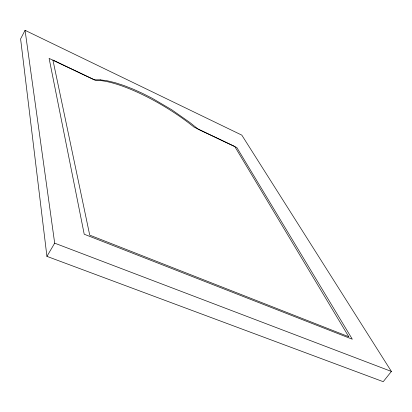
<?xml version="1.0" encoding="UTF-8"?>
<svg xmlns="http://www.w3.org/2000/svg" width="412" height="412" viewBox="0 0 412 412"><rect width="100%" height="100%" fill="white"/><g stroke="black" fill="none" stroke-linecap="round" stroke-linejoin="round"><path stroke-width="0.62" d="M25.065 30.313L20.6 38.903L46.927 256.362L383.222 381.687L391.4 371.444L241.813 135.136L25.065 30.313L54.683 243.162L46.927 256.362M54.683 243.162L391.4 371.444M100.26 79.83L94.266 79.851L49.11 58.396L84.223 234.232L352.306 339.205L236.854 147.594L198.306 129.28L189.999 122.601L171.742 109.777L152.337 98.355L142.598 93.411L133.055 89.1L123.878 85.511L115.242 82.719L107.305 80.803L100.26 79.83M348.758 336.733L89.723 235.128L52.937 60.064L95.538 80.309A79.779 22.176 31.1 0 1 194.026 127.112L234.752 146.466L348.758 336.733"/></g></svg>
